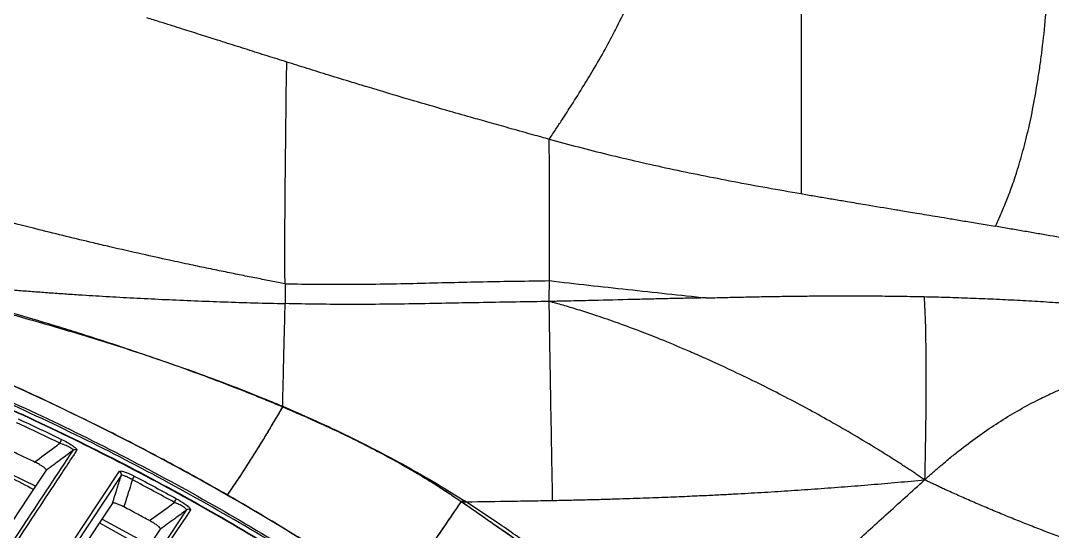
# Model space of a CAD drawing. Extents: x 0 to 84, y -21 to 126.
# Drawn here: x 17.33 to 25.87, y 21.66 to 25.89 of the extents above; entities that cross this region are included whole.
import ezdxf

# ---------------------------------------------------------------- set-up
doc = ezdxf.new("R2010")
doc.units = 0
doc.header["$MEASUREMENT"] = 0
doc.layers.add('1', color=4, linetype='Continuous')

# ---------------------------------------------------------------- blocks, each defined once
blk = doc.blocks.new('PRODIGY')
at = {"layer": '1', "color": 3, "linetype": 'Continuous', "lineweight": 25}
for p, q in [((18.7242, 22.9982), (18.7267, 22.9973)), ((19.4987, 22.6953), (19.4988, 22.6974)), ((17.0448, 22.2355), (17.455, 22.0369)), ((21.0114, 21.9104), (20.9753, 21.9099)), ((21.2954, 21.7216), (21.0114, 21.9104)), ((17.9815, 21.7316), (18.3767, 21.5122)), ((18.0028, 21.7638), (18.4003, 21.548))]:
    blk.add_line(p, q, dxfattribs=at)
at = {"layer": '1', "color": 3, "linetype": 'Continuous', "lineweight": 25, "flags": 128}
for points in [[(17.2238, 21.6868), (17.2608, 21.7429), (17.3934, 21.9436), (17.5417, 22.1682)], [(17.352, 20.9545), (17.3578, 20.9632), (17.381, 20.9984), (17.4738, 21.139), (17.8447, 21.701), (18.1473, 22.1594)], [(18.162, 22.124), (18.0324, 21.9276), (17.7732, 21.5347), (17.367, 20.9189)], [(18.0894, 21.895), (17.974, 21.7201), (17.7679, 21.4078)], [(17.9087, 20.6341), (18.0349, 20.8253), (18.2871, 21.2078), (18.703, 21.8383)], [(18.7355, 21.84), (18.7297, 21.8313), (18.7067, 21.7963), (18.6144, 21.6564), (18.2451, 21.0967), (17.941, 20.6359)], [(18.1651, 21.1917), (18.2782, 21.3631), (18.4871, 21.6796)]]:
    blk.add_lwpolyline(points, dxfattribs=at)
at = {"layer": '1', "color": 3, "linetype": 'Continuous', "lineweight": 25}
for centre, radius, start, end in [((17.4368, 22.5062), 0.2458, 332.16257, 340.28714), ((17.7808, 22.308), 0.0299, 62.79316, 126.14636), ((18.1334, 22.1329), 0.03, 342.76556, 62.29808), ((18.0007, 22.2313), 0.291, 330.61578, 337.45427), ((18.3188, 22.067), 0.3284, 329.71545, 335.76501), ((18.7206, 21.8141), 0.0299, 60.05015, 125.97021)]:
    blk.add_arc(centre, radius, start, end, dxfattribs=at)
for points, knots in [([(21.7063, 24.9097), (21.7247, 24.9376), (21.7595, 24.9904), (21.8087, 25.0656), (21.8519, 25.1319), (21.9128, 25.2265), (21.989, 25.3473), (22.0858, 25.5075), (22.178, 25.6692), (22.2714, 25.8459), (22.359, 26.0285), (22.444, 26.2277), (22.5215, 26.4368), (22.5929, 26.665), (22.6549, 26.9076), (22.7074, 27.1699), (22.7494, 27.4507), (22.7753, 27.6976), (22.7918, 27.9041), (22.8021, 28.0583), (22.8113, 28.2214), (22.8167, 28.33), (22.8197, 28.3888)], [0, 0, 0, 0, 0.0379, 0.071659, 0.101281, 0.126774, 0.197409, 0.259145, 0.328925, 0.392059, 0.459482, 0.521458, 0.585386, 0.644711, 0.704714, 0.762145, 0.819371, 0.878579, 0.907353, 0.9385, 0.966652, 1, 1, 1, 1]), ([(23.7919, 28.3488), (23.7919, 28.2316), (23.7919, 28.115), (23.7919, 27.8842), (23.7919, 27.77), (23.7919, 27.5453), (23.7919, 27.4349), (23.7919, 27.2191), (23.7919, 27.1138), (23.7919, 26.9093), (23.7918, 26.8101), (23.7918, 26.6183), (23.7918, 26.5257), (23.7918, 26.3467), (23.7918, 26.2604), (23.7918, 26.0935), (23.7917, 26.0129), (23.7917, 25.857), (23.7917, 25.7816), (23.7917, 25.6354), (23.7917, 25.5646), (23.7916, 25.3587), (23.7916, 25.2297), (23.7915, 24.9867), (23.7915, 24.8727), (23.7914, 24.7114), (23.7914, 24.6592), (23.7914, 24.5575), (23.7914, 24.5079), (23.7914, 24.4592)], [0, 0, 0, 0, 0.0625, 0.0625, 0.125, 0.125, 0.1875, 0.1875, 0.25, 0.25, 0.3125, 0.3125, 0.375, 0.375, 0.4375, 0.4375, 0.5, 0.5, 0.5625, 0.5625, 0.625, 0.625, 0.75, 0.75, 0.875, 0.875, 0.9375, 0.9375, 1, 1, 1, 1]), ([(25.4009, 24.1884), (25.4084, 24.2047), (25.4234, 24.2376), (25.4459, 24.288), (25.4683, 24.3402), (25.4907, 24.3944), (25.5236, 24.478), (25.5667, 24.5982), (25.6179, 24.7648), (25.6661, 24.9503), (25.7105, 25.1538), (25.7439, 25.3396), (25.7682, 25.4985), (25.7906, 25.6635), (25.8153, 25.8842), (25.8388, 26.1732), (25.8555, 26.4872), (25.8648, 26.8257), (25.8664, 27.1254), (25.864, 27.375), (25.8605, 27.5672), (25.8553, 27.7633), (25.8497, 27.9277), (25.8445, 28.0602), (25.8403, 28.1597), (25.8357, 28.2624), (25.8324, 28.3321), (25.8307, 28.3674)], [0, 0, 0, 0, 0.024102, 0.048416, 0.072933, 0.097642, 0.122529, 0.183247, 0.245922, 0.307858, 0.369335, 0.430874, 0.461316, 0.491735, 0.552509, 0.613663, 0.6756, 0.738146, 0.801988, 0.83455, 0.867226, 0.899891, 0.933345, 0.94927, 0.965694, 0.982607, 1, 1, 1, 1]), ([(19.5328, 25.5491), (19.5058, 25.5576), (19.4519, 25.5746), (19.3708, 25.6002), (19.2894, 25.626), (19.2076, 25.6519), (19.1254, 25.6781), (19.0427, 25.7043), (18.9403, 25.7369), (18.8159, 25.7764), (18.6903, 25.8163), (18.5792, 25.8514), (18.4813, 25.8822), (18.4117, 25.904), (18.375, 25.9155)], [0, 0, 0, 0, 0.071203, 0.142429, 0.213753, 0.285237, 0.356925, 0.428845, 0.501011, 0.623131, 0.750835, 0.824101, 0.907236, 1, 1, 1, 1]), ([(19.5181, 23.7129), (19.4801, 23.7201), (19.4021, 23.735), (19.2819, 23.7584), (19.1553, 23.7835), (19.0223, 23.8104), (18.8828, 23.8391), (18.7281, 23.8716), (18.5452, 23.9109), (18.3212, 23.9604), (18.1114, 24.0083), (17.8265, 24.0752), (17.5079, 24.1529), (17.0912, 24.2599), (16.6921, 24.3677), (16.2755, 24.486), (15.8688, 24.607), (15.4557, 24.7357), (15.051, 24.8675), (14.6445, 25.0055), (14.246, 25.1465), (13.9154, 25.268), (13.6558, 25.3661), (13.4632, 25.4402), (13.2733, 25.5144), (13.1477, 25.5645), (13.0854, 25.5893)], [0, 0, 0, 0, 0.01755, 0.036079, 0.055593, 0.076098, 0.097601, 0.120108, 0.147685, 0.182259, 0.22382, 0.244884, 0.314237, 0.371553, 0.438203, 0.49964, 0.565368, 0.627644, 0.692424, 0.754575, 0.818112, 0.879523, 0.910219, 0.940534, 0.970463, 1, 1, 1, 1]), ([(21.7063, 24.9097), (21.6855, 24.9154), (21.6402, 24.9277), (21.567, 24.948), (21.4829, 24.9714), (21.3686, 25.0035), (21.2327, 25.0418), (21.0636, 25.0898), (20.8593, 25.1481), (20.6145, 25.2189), (20.3864, 25.2863), (20.2065, 25.3405), (20.0519, 25.3876), (19.8857, 25.4388), (19.7051, 25.4951), (19.5887, 25.5316), (19.5328, 25.5491)], [0, 0, 0, 0, 0.028239, 0.061452, 0.099638, 0.142797, 0.217507, 0.28543, 0.374614, 0.498773, 0.623701, 0.691289, 0.748977, 0.838869, 0.922553, 1, 1, 1, 1]), ([(21.7063, 24.9097), (21.7863, 24.888), (21.8666, 24.8666), (22.0285, 24.8248), (22.1102, 24.8042), (22.2757, 24.7638), (22.3594, 24.744), (22.529, 24.705), (22.6149, 24.686), (22.7888, 24.6486), (22.8767, 24.6304), (23.054, 24.5947), (23.1436, 24.5772), (23.3251, 24.5427), (23.4171, 24.5257), (23.603, 24.4921), (23.6969, 24.4756), (23.7914, 24.4592)], [0, 0, 0, 0, 0.125, 0.125, 0.25, 0.25, 0.375, 0.375, 0.5, 0.5, 0.625, 0.625, 0.75, 0.75, 0.875, 0.875, 1, 1, 1, 1]), ([(23.7914, 24.4592), (23.8094, 24.456), (23.8454, 24.4498), (23.8997, 24.4405), (23.9541, 24.4312), (24.0086, 24.4219), (24.0632, 24.4126), (24.1178, 24.4034), (24.2052, 24.3887), (24.3552, 24.3636), (24.5044, 24.3388), (24.6229, 24.3191), (24.6837, 24.309), (24.755, 24.2971), (24.8367, 24.2835), (24.9288, 24.2682), (25.0315, 24.251), (25.1449, 24.2319), (25.2691, 24.2109), (25.3558, 24.1961), (25.4009, 24.1884)], [0, 0, 0, 0, 0.034369, 0.068766, 0.103181, 0.137599, 0.172011, 0.206405, 0.240773, 0.336536, 0.487925, 0.519182, 0.556863, 0.600934, 0.651368, 0.70815, 0.771297, 0.840885, 0.91708, 1, 1, 1, 1]), ([(31.0279, 23.9466), (31.0126, 23.9422), (30.9765, 23.9319), (30.9045, 23.9116), (30.8115, 23.8858), (30.7018, 23.8568), (30.5896, 23.8292), (30.4739, 23.8033), (30.3145, 23.7717), (30.1289, 23.7422), (29.9106, 23.7179), (29.714, 23.703), (29.517, 23.6945), (29.3199, 23.6918), (29.0913, 23.6943), (28.8585, 23.7035), (28.6249, 23.7184), (28.3667, 23.7391), (28.0318, 23.7732), (27.6137, 23.8258), (27.1857, 23.8879), (26.7454, 23.958), (26.3761, 24.0202), (26.0759, 24.0718), (25.8898, 24.104), (25.7406, 24.1299), (25.6291, 24.1492), (25.5156, 24.1687), (25.4394, 24.1818), (25.4009, 24.1884)], [0, 0, 0, 0, 0.01491, 0.035286, 0.070376, 0.105192, 0.139661, 0.173719, 0.207315, 0.272976, 0.316568, 0.358249, 0.398246, 0.432749, 0.466815, 0.517332, 0.546588, 0.575851, 0.634382, 0.692898, 0.753126, 0.812849, 0.875238, 0.905984, 0.937417, 0.95263, 0.96813, 0.98392, 1, 1, 1, 1]), ([(19.4987, 22.6912), (19.479, 22.6995), (19.4395, 22.7162), (19.3802, 22.7408), (19.3209, 22.7651), (19.2615, 22.7892), (19.2021, 22.8129), (19.1426, 22.8364), (19.0483, 22.8732), (18.8894, 22.9339), (18.5971, 23.0412), (18.2335, 23.1668), (17.8954, 23.2765), (17.6304, 23.3593), (17.4165, 23.4243), (17.1969, 23.489), (17.0114, 23.5421), (16.8542, 23.5861), (16.7153, 23.6242), (16.5764, 23.6616), (16.4377, 23.6981), (16.2991, 23.734), (16.2067, 23.7572), (16.1605, 23.7688)], [0, 0, 0, 0, 0.017937, 0.035873, 0.053809, 0.071744, 0.089677, 0.107608, 0.125536, 0.174816, 0.25095, 0.388485, 0.501093, 0.553863, 0.625921, 0.692786, 0.750681, 0.792257, 0.833821, 0.875376, 0.916923, 0.958463, 1, 1, 1, 1]), ([(16.1605, 23.7688), (16.1973, 23.7646), (16.2714, 23.7562), (16.3833, 23.7441), (16.4966, 23.7322), (16.6114, 23.7205), (16.7277, 23.7091), (16.8454, 23.6979), (16.9646, 23.687), (17.0853, 23.6765), (17.2074, 23.6662), (17.3309, 23.6563), (17.4559, 23.6467), (17.5824, 23.6374), (17.7104, 23.6285), (17.8708, 23.6179), (18.065, 23.6061), (18.2944, 23.5934), (18.5291, 23.5819), (18.7692, 23.5716), (19.0146, 23.5625), (19.2653, 23.5545), (19.4342, 23.5504), (19.5195, 23.5483)], [0, 0, 0, 0, 0.032997, 0.066417, 0.100262, 0.134531, 0.169223, 0.20434, 0.239881, 0.275846, 0.312234, 0.349047, 0.386283, 0.423943, 0.462027, 0.500535, 0.567185, 0.635404, 0.705191, 0.776545, 0.849465, 0.923951, 1, 1, 1, 1]), ([(16.1191, 23.7504), (16.2633, 23.7153), (16.5534, 23.6447), (16.9896, 23.5314), (17.4248, 23.4119), (17.8565, 23.2851), (18.289, 23.1495), (18.5772, 23.0493), (18.7242, 22.9982)], [0, 0, 0, 0, 0.164903, 0.331566, 0.500109, 0.664942, 0.829071, 1, 1, 1, 1]), ([(19.5181, 23.7129), (19.6095, 23.7111), (19.7008, 23.7097), (19.8834, 23.708), (19.9747, 23.7078), (20.2484, 23.7091), (20.4306, 23.7126), (20.7951, 23.7211), (20.9774, 23.726), (21.2511, 23.7315), (21.3424, 23.7331), (21.5251, 23.7358), (21.6164, 23.737), (21.7078, 23.7385)], [0, 0, 0, 0, 0.125, 0.125, 0.25, 0.25, 0.5, 0.5, 0.75, 0.75, 0.875, 0.875, 1, 1, 1, 1]), ([(21.7078, 23.7385), (21.9241, 23.7127), (22.1404, 23.6888), (22.5732, 23.6419), (22.7897, 23.6189), (23.0061, 23.5956)], [0, 0, 0, 0, 0.5, 0.5, 1, 1, 1, 1]), ([(23.0061, 23.5956), (22.9642, 23.5947), (22.8797, 23.5931), (22.7519, 23.5903), (22.6219, 23.5873), (22.4897, 23.5842), (22.2926, 23.5794), (22.0746, 23.574), (21.8579, 23.5691), (21.7496, 23.5669), (21.7061, 23.566)], [0, 0, 0, 0, 0.096659, 0.19498, 0.294976, 0.396647, 0.500004, 0.750002, 0.89968, 1, 1, 1, 1]), ([(23.0061, 23.5956), (23.0541, 23.5968), (23.1508, 23.5992), (23.2968, 23.6025), (23.4448, 23.6055), (23.5946, 23.608), (23.7463, 23.6102), (23.9078, 23.6118), (24.0789, 23.6128), (24.2596, 23.6128), (24.4419, 23.6118), (24.6257, 23.6096), (24.7488, 23.6071), (24.8106, 23.6059)], [0, 0, 0, 0, 0.079859, 0.160771, 0.242737, 0.325754, 0.409824, 0.494945, 0.594186, 0.694309, 0.795316, 0.897212, 1, 1, 1, 1]), ([(24.8106, 23.6059), (24.8424, 23.6051), (24.9061, 23.6037), (25.0018, 23.601), (25.0978, 23.5979), (25.194, 23.5945), (25.2904, 23.5907), (25.387, 23.5866), (25.4839, 23.582), (25.581, 23.577), (25.6784, 23.5717), (25.776, 23.5659), (25.8738, 23.5598), (25.9719, 23.5532), (26.0702, 23.5463), (26.3633, 23.5245), (26.8568, 23.4804), (27.4314, 23.4171), (27.8963, 23.3614), (28.2436, 23.3185), (28.5941, 23.2748), (28.8822, 23.2393), (29.1111, 23.2118), (29.2787, 23.1922), (29.4496, 23.1726), (29.6237, 23.1534), (29.801, 23.1346), (29.9815, 23.1164), (30.1652, 23.0989), (30.2888, 23.088), (30.3511, 23.0826)], [0, 0, 0, 0, 0.017146, 0.034337, 0.051573, 0.068855, 0.086182, 0.103556, 0.120976, 0.138443, 0.155956, 0.173517, 0.191124, 0.208779, 0.226482, 0.244232, 0.367217, 0.49351, 0.555869, 0.619608, 0.682092, 0.746238, 0.775986, 0.8063, 0.83718, 0.868622, 0.900627, 0.933192, 0.966316, 1, 1, 1, 1]), ([(24.8106, 23.6059), (24.8152, 23.5401), (24.8188, 23.4581), (24.8239, 23.2627), (24.8254, 23.1494), (24.8263, 22.8937), (24.8257, 22.7513), (24.8221, 22.4398), (24.8192, 22.2706), (24.8152, 22.0885)], [0, 0, 0, 0, 0.25, 0.25, 0.5, 0.5, 0.75, 0.75, 1, 1, 1, 1]), ([(24.9853, 16.8656), (24.9579, 16.9004), (24.8262, 17.0678), (24.5806, 17.3603), (24.2488, 17.7424), (23.9076, 18.1153), (23.5591, 18.4787), (23.2031, 18.8324), (22.839, 19.1772), (22.4665, 19.5134), (22.0858, 19.8408), (21.6976, 20.1587), (21.3017, 20.4673), (20.8983, 20.7665), (20.4888, 21.0552), (20.0735, 21.333), (19.6524, 21.6005), (19.2236, 21.8586), (18.7873, 22.1072), (18.3441, 22.3459), (17.8943, 22.5745), (17.4387, 22.7926), (16.9776, 23), (16.5116, 23.1959), (16.0772, 23.3678), (15.7965, 23.469), (15.674, 23.5132)], [0, 0, 0, 0, 0.011485, 0.055191, 0.09892, 0.142563, 0.186037, 0.229267, 0.272434, 0.315784, 0.359064, 0.402315, 0.445576, 0.488876, 0.532236, 0.575136, 0.61813, 0.661301, 0.704623, 0.748072, 0.791621, 0.835242, 0.878906, 0.922585, 0.96624, 1, 1, 1, 1]), ([(24.9834, 16.8663), (24.8048, 17.0844), (24.4475, 17.5208), (23.8783, 18.1478), (23.2861, 18.7534), (22.6633, 19.3398), (22.0106, 19.9056), (21.3281, 20.449), (20.6236, 20.9637), (19.9239, 21.4315), (19.2323, 21.855), (18.5522, 22.2374), (17.8555, 22.5959), (17.1427, 22.9287), (16.4157, 23.2377), (15.9223, 23.4202), (15.6756, 23.5114)], [0, 0, 0, 0, 0.073061, 0.146185, 0.219308, 0.292368, 0.367557, 0.442815, 0.518073, 0.593262, 0.660587, 0.727938, 0.795264, 0.863501, 0.931763, 1, 1, 1, 1]), ([(19.4987, 22.6912), (19.501, 22.7893), (19.5032, 22.8828), (19.5073, 23.0571), (19.5093, 23.138), (19.5128, 23.2843), (19.5144, 23.3497), (19.5173, 23.4628), (19.5185, 23.5104), (19.5195, 23.5483)], [0, 0, 0, 0, 0.25, 0.25, 0.5, 0.5, 0.75, 0.75, 1, 1, 1, 1]), ([(21.7061, 23.5661), (21.6149, 23.5644), (21.5238, 23.5629), (21.3415, 23.5599), (21.2503, 23.5583), (20.9766, 23.5532), (20.7939, 23.5494), (20.4285, 23.5432), (20.2458, 23.541), (19.9726, 23.5414), (19.8817, 23.542), (19.7003, 23.5445), (19.6098, 23.5463), (19.5195, 23.5483)], [0, 0, 0, 0, 0.125, 0.125, 0.25, 0.25, 0.5, 0.5, 0.75, 0.75, 0.875, 0.875, 1, 1, 1, 1]), ([(24.8152, 22.0885), (24.8041, 22.096), (24.7819, 22.1112), (24.7482, 22.1338), (24.7141, 22.1566), (24.6794, 22.1795), (24.6443, 22.2025), (24.6087, 22.2256), (24.5726, 22.2489), (24.5361, 22.2722), (24.499, 22.2956), (24.4615, 22.319), (24.3729, 22.3739), (24.2285, 22.461), (24.0328, 22.5738), (23.8318, 22.6846), (23.6381, 22.787), (23.437, 22.8886), (23.2394, 22.9843), (23.0572, 23.0684), (22.9266, 23.1263), (22.7897, 23.1855), (22.6412, 23.2474), (22.4447, 23.3247), (22.2604, 23.3929), (22.1119, 23.4439), (22.0089, 23.4774), (21.944, 23.4978), (21.8814, 23.5168), (21.8209, 23.5345), (21.7626, 23.5509), (21.7247, 23.5611), (21.7061, 23.5661)], [0, 0, 0, 0, 0.010868, 0.0218662, 0.0329946, 0.0442533, 0.0556425, 0.067162, 0.0788119, 0.0905922, 0.1025029, 0.1145441, 0.1267156, 0.1875976, 0.2526559, 0.3127034, 0.3779789, 0.4358944, 0.5027959, 0.5650521, 0.6089352, 0.6272362, 0.695851, 0.7514482, 0.8169988, 0.8756107, 0.8978909, 0.9195485, 0.9405858, 0.9610052, 0.9808092, 1, 1, 1, 1]), ([(21.7346, 21.9176), (21.7329, 22.0062), (21.7313, 22.0947), (21.7281, 22.2697), (21.7266, 22.3562), (21.722, 22.6099), (21.7192, 22.771), (21.7141, 23.063), (21.7119, 23.1938), (21.7093, 23.3585), (21.7085, 23.4082), (21.7071, 23.496), (21.7065, 23.5341), (21.7061, 23.5661)], [0, 0, 0, 0, 0.125, 0.125, 0.25, 0.25, 0.5, 0.5, 0.75, 0.75, 0.875, 0.875, 1, 1, 1, 1]), ([(24.9061, 16.6644), (24.732, 16.8794), (24.3836, 17.3095), (23.8288, 17.928), (23.2483, 18.5288), (22.64, 19.1084), (22.0055, 19.6659), (21.3546, 20.1924), (20.6892, 20.6875), (20.0096, 21.1526), (19.3106, 21.5911), (18.5948, 22.0012), (17.8653, 22.3816), (17.1215, 22.7321), (16.3639, 23.0556), (15.848, 23.2458), (15.5901, 23.3409)], [0, 0, 0, 0, 0.071541, 0.143112, 0.214652, 0.287314, 0.360008, 0.432669, 0.503348, 0.574028, 0.64519, 0.716352, 0.787028, 0.857704, 0.928852, 1, 1, 1, 1]), ([(15.5907, 23.345), (15.5907, 23.345), (15.8364, 23.2222), (16.3674, 23.074), (17.118, 22.7344), (17.8649, 22.3882), (18.595, 22.0063), (19.3103, 21.597), (20.009, 21.1588), (20.6898, 20.693), (21.4001, 20.1655), (22.1313, 19.5649), (22.8847, 18.9027), (23.5793, 18.1524), (24.3338, 17.5656), (24.5747, 16.6664), (24.9097, 16.6664), (24.9097, 16.6664)], [0, 0, 0, 0, 0, 0.070883, 0.141825, 0.212766, 0.283648, 0.354542, 0.425497, 0.496451, 0.567344, 0.653765, 0.740348, 0.826987, 0.913575, 1, 1, 1, 1, 1]), ([(24.9069, 16.7358), (24.9069, 16.7358), (24.7595, 17.0306), (24.2508, 17.4804), (23.6143, 18.2304), (22.9005, 18.9206), (22.1667, 19.5845), (21.4426, 20.1752), (20.7387, 20.7007), (20.06, 21.1667), (19.3637, 21.6057), (18.6509, 22.0163), (17.9233, 22.3997), (17.1789, 22.7484), (16.4307, 23.0898), (15.9018, 23.2426), (15.6565, 23.3652), (15.6565, 23.3652)], [0, 0, 0, 0, 0, 0.085737, 0.171625, 0.257558, 0.343437, 0.429167, 0.50049, 0.571873, 0.643256, 0.71458, 0.785905, 0.857288, 0.928672, 1, 1, 1, 1, 1]), ([(15.6591, 23.3812), (15.9151, 23.2859), (16.4271, 23.0952), (17.1823, 22.7706), (17.9269, 22.4177), (18.6571, 22.0348), (19.3703, 21.6242), (20.0671, 21.1856), (20.7475, 20.7186), (21.4085, 20.2251), (22.0476, 19.7073), (22.6639, 19.1664), (23.2615, 18.5991), (23.8383, 18.0053), (24.3955, 17.3878), (24.7457, 16.9583), (24.9207, 16.7437)], [0, 0, 0, 0, 0.071117, 0.142234, 0.213812, 0.285389, 0.356511, 0.427632, 0.499232, 0.570832, 0.641816, 0.71283, 0.783815, 0.855866, 0.927947, 1, 1, 1, 1]), ([(18.7267, 22.9973), (18.8558, 22.9497), (19.1142, 22.8544), (19.3705, 22.7483), (19.4987, 22.6953)], [0, 0, 0, 0, 0.499769, 1, 1, 1, 1]), ([(18.7267, 22.9973), (18.8596, 22.949), (19.1183, 22.8549), (19.3743, 22.7489), (19.4988, 22.6974)], [0, 0, 0, 0, 0.513612, 1, 1, 1, 1]), ([(24.8152, 22.0885), (24.8248, 22.0972), (24.8442, 22.1147), (24.8737, 22.1409), (24.9036, 22.1671), (24.934, 22.1933), (24.9799, 22.2323), (25.0405, 22.2826), (25.1424, 22.3638), (25.2698, 22.4591), (25.4253, 22.5644), (25.5831, 22.6602), (25.7112, 22.7294), (25.8081, 22.7775), (25.8722, 22.8078), (25.9377, 22.8373), (26.0048, 22.8661), (26.0502, 22.8843), (26.073, 22.8934)], [0, 0, 0, 0, 0.025506, 0.051283, 0.077329, 0.103642, 0.13022, 0.195592, 0.258324, 0.386542, 0.508961, 0.630546, 0.754988, 0.80216, 0.850242, 0.89924, 0.949158, 1, 1, 1, 1]), ([(19.4987, 22.6953), (19.4833, 22.6687), (19.4505, 22.6121), (19.3989, 22.5251), (19.3421, 22.4309), (19.2807, 22.3311), (19.2152, 22.2269), (19.1469, 22.1216), (19.0863, 22.0302), (19.0511, 21.981), (19.0377, 21.9622)], [0, 0, 0, 0, 0.093952, 0.199816, 0.317728, 0.447526, 0.588698, 0.740348, 0.901187, 1, 1, 1, 1]), ([(19.0404, 21.9607), (19.042, 21.963), (19.0532, 21.9789), (19.1088, 22.0595), (19.2109, 22.2147), (19.3535, 22.4434), (19.4512, 22.6102), (19.4987, 22.6912)], [0, 0, 0, 0, 0.012292, 0.082583, 0.397012, 0.70717, 1, 1, 1, 1]), ([(19.4987, 22.6953), (19.538, 22.6785), (19.6153, 22.6454), (19.729, 22.5951), (19.8447, 22.5427), (19.9658, 22.4862), (20.0883, 22.427), (20.2025, 22.3698), (20.2974, 22.3205), (20.3751, 22.2789), (20.4377, 22.2446), (20.4944, 22.2129), (20.5488, 22.1817), (20.6044, 22.1491), (20.6612, 22.1149), (20.7236, 22.0765), (20.7877, 22.0359), (20.852, 21.994), (20.9141, 21.9528), (20.9555, 21.9247), (20.9773, 21.91)], [0, 0, 0, 0, 0.077131, 0.151775, 0.223949, 0.305821, 0.39182, 0.468002, 0.534444, 0.583086, 0.625484, 0.661662, 0.699075, 0.737279, 0.77628, 0.81712, 0.867526, 0.911202, 0.953338, 1, 1, 1, 1]), ([(20.9773, 21.9059), (20.9652, 21.9141), (20.9415, 21.9302), (20.8928, 21.9629), (20.8298, 22.0046), (20.7506, 22.0555), (20.633, 22.1284), (20.485, 22.215), (20.2998, 22.316), (20.1105, 22.4127), (19.9494, 22.4902), (19.8205, 22.5497), (19.7242, 22.5932), (19.6157, 22.6412), (19.539, 22.6739), (19.4987, 22.6912)], [0, 0, 0, 0, 0.026037, 0.050717, 0.104251, 0.160162, 0.218051, 0.350159, 0.465552, 0.594386, 0.730646, 0.786191, 0.849565, 0.920818, 1, 1, 1, 1]), ([(19.4988, 22.6974), (19.5818, 22.6615), (19.7518, 22.5881), (20.0084, 22.4679), (20.2655, 22.3396), (20.5228, 22.202), (20.7711, 22.0603), (20.9336, 21.959), (21.0114, 21.9104)], [0, 0, 0, 0, 0.160361, 0.328308, 0.500403, 0.666114, 0.839905, 1, 1, 1, 1]), ([(17.6542, 22.3914), (17.5944, 22.4202), (17.4749, 22.4777), (17.3546, 22.5335), (17.2944, 22.5614)], [0, 0, 0, 0, 0.5000241, 1, 1, 1, 1]), ([(17.3078, 22.5936), (17.368, 22.5657), (17.4886, 22.5098), (17.6083, 22.4521), (17.6682, 22.4233)], [0, 0, 0, 0, 0.4999771, 1, 1, 1, 1]), ([(12.8722, 22.5437), (13.1457, 22.4703), (13.693, 22.3234), (14.5021, 22.0606), (15.3007, 21.7674), (16.0942, 21.4379), (16.8809, 21.0722), (17.6591, 20.6696), (18.4199, 20.2346), (19.1544, 19.7726), (19.8619, 19.285), (20.5423, 18.7737), (21.2012, 18.2352), (21.8433, 17.6649), (22.4669, 17.0625), (23.0702, 16.4285), (23.6463, 15.7699), (24.1799, 15.1045), (24.6751, 14.4365), (24.9747, 13.9874), (25.1246, 13.7627)], [0, 0, 0, 0, 0.055117, 0.110282, 0.165446, 0.220563, 0.277281, 0.334051, 0.390822, 0.44754, 0.502626, 0.557759, 0.612892, 0.667978, 0.724669, 0.781412, 0.838155, 0.894846, 0.947382, 1, 1, 1, 1]), ([(25.0037, 13.6726), (24.8548, 13.8954), (24.5567, 14.3415), (24.0691, 14.9985), (23.549, 15.6474), (22.9936, 16.284), (22.4127, 16.8977), (21.8014, 17.4929), (21.1594, 18.0677), (20.4872, 18.6203), (19.7922, 19.1444), (19.0827, 19.6341), (18.3601, 20.0894), (17.6263, 20.5108), (16.876, 20.902), (16.1033, 21.2655), (15.3087, 21.5996), (14.493, 21.9023), (13.6662, 22.1731), (13.1068, 22.3238), (12.8271, 22.3992)], [0, 0, 0, 0, 0.05254, 0.105163, 0.16025, 0.215385, 0.27052, 0.325608, 0.382294, 0.439032, 0.495771, 0.552457, 0.607575, 0.662741, 0.717907, 0.773025, 0.829743, 0.886512, 0.943282, 1, 1, 1, 1]), ([(18.8545, 20.0404), (18.6957, 20.139), (18.3781, 20.3361), (17.8914, 20.6157), (17.3974, 20.8831), (16.788, 21.1916), (16.0577, 21.5292), (15.1987, 21.8795), (14.3228, 22.1949), (13.726, 22.3704), (13.4273, 22.4582)], [0, 0, 0, 0, 0.09401, 0.18802, 0.282312, 0.376605, 0.531648, 0.687008, 0.843335, 1, 1, 1, 1]), ([(18.8556, 20.042), (18.7547, 20.1049), (18.527, 20.2471), (18.1512, 20.4695), (17.7277, 20.7079), (17.2819, 20.9445), (16.8303, 21.1704), (16.3735, 21.3851), (15.9115, 21.5887), (15.4449, 21.7809), (14.9741, 21.9614), (14.5003, 22.1298), (14.0248, 22.2852), (13.6669, 22.3931), (13.468, 22.4489), (13.4284, 22.46)], [0, 0, 0, 0, 0.059778, 0.135039, 0.219619, 0.304256, 0.388922, 0.473592, 0.558239, 0.642899, 0.727545, 0.811958, 0.895952, 0.979302, 1, 1, 1, 1]), ([(17.4439, 22.2359), (17.4978, 22.2758), (17.5679, 22.3276), (17.638, 22.3794), (17.6542, 22.3914)], [0, 0, 0, 0, 0.768922, 1, 1, 1, 1]), ([(17.7631, 22.3321), (17.7634, 22.3331), (17.7642, 22.3361), (17.7551, 22.345), (17.731, 22.3594), (17.6954, 22.376), (17.668, 22.3862), (17.6542, 22.3914)], [0, 0, 0, 0, 0.096144, 0.28868, 0.51036, 0.753757, 1, 1, 1, 1]), ([(17.6682, 22.4233), (17.6843, 22.4151), (17.7165, 22.3988), (17.7579, 22.3733), (17.7855, 22.3522), (17.7958, 22.3397), (17.7948, 22.3359), (17.7944, 22.3346)], [0, 0, 0, 0, 0.239326, 0.479099, 0.702509, 0.900519, 1, 1, 1, 1]), ([(16.9688, 21.1285), (17.013, 21.1954), (17.1455, 21.3962), (17.4104, 21.7976), (17.6309, 22.1317), (17.7631, 22.3321)], [0, 0, 0, 0, 0.1667168, 0.5001505, 1, 1, 1, 1]), ([(17.7944, 22.3346), (17.7925, 22.3316), (17.7828, 22.317), (17.7422, 22.2554), (17.5795, 22.0091), (17.3244, 21.6227), (17.1001, 21.2829), (16.9998, 21.1311)], [0, 0, 0, 0, 0.007315, 0.036575, 0.153617, 0.621783, 1, 1, 1, 1]), ([(17.4439, 22.2359), (17.4114, 22.2514), (17.3381, 22.2863), (17.2645, 22.3205), (17.2236, 22.3395)], [0, 0, 0, 0, 0.4445355, 1, 1, 1, 1]), ([(17.7631, 22.3321), (17.7296, 22.3073), (17.6558, 22.2527), (17.582, 22.198), (17.5417, 22.1682)], [0, 0, 0, 0, 0.454038, 1, 1, 1, 1]), ([(17.5417, 22.1682), (17.5418, 22.1701), (17.5419, 22.1741), (17.5302, 22.1853), (17.5109, 22.1992), (17.4836, 22.2157), (17.4598, 22.2283), (17.4461, 22.2349), (17.4439, 22.2359)], [0, 0, 0, 0, 0.176855, 0.353494, 0.536159, 0.736507, 0.958466, 1, 1, 1, 1]), ([(17.0292, 22.2118), (17.0318, 22.2106), (17.1702, 22.1486), (17.3045, 22.0779), (17.4363, 22.0085)], [0, 0, 0, 0, 0.019205, 1, 1, 1, 1]), ([(18.1473, 22.1594), (18.15, 22.1608), (18.1553, 22.1637), (18.1787, 22.1589), (18.2105, 22.1477), (18.2427, 22.1335), (18.2626, 22.1232), (18.2694, 22.1197)], [0, 0, 0, 0, 0.218895, 0.437794, 0.658434, 0.882485, 1, 1, 1, 1]), ([(18.0894, 21.895), (18.1027, 21.9368), (18.1269, 22.0132), (18.1511, 22.0895), (18.162, 22.124)], [0, 0, 0, 0, 0.548179, 1, 1, 1, 1]), ([(18.2543, 22.0885), (18.2491, 22.0915), (18.2341, 22.1002), (18.2098, 22.1125), (18.1858, 22.1224), (18.1681, 22.1271), (18.164, 22.125), (18.162, 22.124)], [0, 0, 0, 0, 0.118066, 0.3429004, 0.5636984, 0.7820951, 1, 1, 1, 1]), ([(18.2543, 22.0885), (18.2375, 22.0355), (18.2138, 21.9607), (18.1901, 21.886), (18.1833, 21.8642)], [0, 0, 0, 0, 0.709286, 1, 1, 1, 1]), ([(18.6023, 21.9014), (18.5445, 21.933), (18.4289, 21.9962), (18.3125, 22.0577), (18.2543, 22.0885)], [0, 0, 0, 0, 0.500025, 1, 1, 1, 1]), ([(18.2694, 22.1197), (18.3278, 22.0889), (18.4445, 22.0272), (18.5603, 21.9639), (18.6182, 21.9322)], [0, 0, 0, 0, 0.4999776, 1, 1, 1, 1]), ([(21.7346, 21.9176), (21.781, 21.9186), (21.8719, 21.9204), (22.0056, 21.9236), (22.1336, 21.9269), (22.256, 21.9305), (22.3727, 21.9342), (22.4836, 21.938), (22.5886, 21.9419), (22.6877, 21.9457), (22.7809, 21.9496), (22.8682, 21.9534), (22.9496, 21.9571), (23.0249, 21.9606), (23.0943, 21.964), (23.1577, 21.9673), (23.2151, 21.9703), (23.325, 21.9762), (23.4894, 21.9855), (23.7103, 21.9994), (23.9313, 22.0145), (24.1524, 22.0309), (24.3734, 22.0487), (24.5943, 22.0677), (24.7415, 22.0816), (24.8152, 22.0885)], [0, 0, 0, 0, 0.045109, 0.088439, 0.12996, 0.169644, 0.20747, 0.243419, 0.277477, 0.309629, 0.339868, 0.368183, 0.394569, 0.419019, 0.441529, 0.462095, 0.480715, 0.497386, 0.569065, 0.640806, 0.712593, 0.784413, 0.856258, 0.928121, 1, 1, 1, 1]), ([(23.5978, 20.9753), (23.6479, 21.0215), (23.7481, 21.1142), (23.8991, 21.2532), (24.0509, 21.3925), (24.2493, 21.5741), (24.504, 21.8062), (24.7082, 21.9915), (24.8152, 22.0885)], [0, 0, 0, 0, 0.123884, 0.248283, 0.373192, 0.498607, 0.737371, 1, 1, 1, 1]), ([(26.5835, 21.4038), (26.5785, 21.4051), (26.5684, 21.4077), (26.5529, 21.4117), (26.5371, 21.4159), (26.5209, 21.4203), (26.5045, 21.4248), (26.4878, 21.4295), (26.4708, 21.4344), (26.4535, 21.4394), (26.4359, 21.4446), (26.418, 21.45), (26.3731, 21.4636), (26.298, 21.4874), (26.1554, 21.5352), (25.9644, 21.6034), (25.765, 21.6794), (25.6003, 21.7448), (25.4787, 21.7943), (25.3577, 21.8446), (25.2384, 21.8956), (25.1232, 21.9459), (25.0349, 21.9855), (24.9741, 22.0133), (24.9385, 22.0297), (24.9049, 22.0454), (24.8732, 22.0605), (24.8435, 22.0747), (24.8244, 22.084), (24.8152, 22.0885)], [0, 0, 0, 0, 0.011406, 0.022874, 0.034406, 0.045999, 0.057654, 0.06937, 0.081145, 0.09298, 0.104872, 0.116821, 0.128827, 0.194143, 0.261493, 0.392099, 0.528966, 0.594338, 0.659642, 0.723395, 0.784994, 0.845555, 0.900953, 0.919934, 0.937945, 0.954971, 0.970996, 0.986008, 1, 1, 1, 1]), ([(18.1833, 21.8642), (18.173, 21.8694), (18.1524, 21.8798), (18.1244, 21.8911), (18.103, 21.8972), (18.0923, 21.8976), (18.0901, 21.8956), (18.0894, 21.895)], [0, 0, 0, 0, 0.2275976, 0.4552558, 0.6809659, 0.9030861, 1, 1, 1, 1]), ([(18.3963, 21.7501), (18.4475, 21.7877), (18.5162, 21.8381), (18.5849, 21.8886), (18.6023, 21.9014)], [0, 0, 0, 0, 0.745749, 1, 1, 1, 1]), ([(18.703, 21.8383), (18.7033, 21.8394), (18.704, 21.8424), (18.6955, 21.8517), (18.6733, 21.8668), (18.6406, 21.8845), (18.6151, 21.8957), (18.6023, 21.9014)], [0, 0, 0, 0, 0.101753, 0.29962, 0.520909, 0.759248, 1, 1, 1, 1]), ([(18.6182, 21.9322), (18.6332, 21.9236), (18.6632, 21.9064), (18.7014, 21.88), (18.7272, 21.8582), (18.7369, 21.8453), (18.7359, 21.8414), (18.7355, 21.84)], [0, 0, 0, 0, 0.235022, 0.470393, 0.693031, 0.895394, 1, 1, 1, 1]), ([(20.9754, 21.9071), (20.9286, 21.8384), (20.8351, 21.7009), (20.6991, 21.5012), (20.5735, 21.3168), (20.4799, 21.1795), (20.436, 21.1153), (20.4232, 21.0966)], [0, 0, 0, 0, 0.226791, 0.453568, 0.680336, 0.907109, 1, 1, 1, 1]), ([(20.4251, 21.0954), (20.4353, 21.1102), (20.4768, 21.1709), (20.5684, 21.3054), (20.6956, 21.492), (20.8337, 21.6948), (20.9288, 21.8346), (20.9763, 21.9045)], [0, 0, 0, 0, 0.075019, 0.30626, 0.537497, 0.768742, 1, 1, 1, 1]), ([(20.9763, 21.9059), (21.1003, 21.9075), (21.2239, 21.9093), (21.4129, 21.9122), (21.4765, 21.9132), (21.6048, 21.9153), (21.6696, 21.9164), (21.7346, 21.9176)], [0, 0, 0, 0, 0.5, 0.5, 0.75, 0.75, 1, 1, 1, 1]), ([(20.9773, 21.91), (21.2074, 21.7506), (21.6641, 21.4342), (22.1043, 21.0952), (22.3226, 20.9269)], [0, 0, 0, 0, 0.503812, 1, 1, 1, 1]), ([(22.3226, 20.9229), (22.2955, 20.944), (22.2436, 20.9846), (22.1688, 21.0425), (22.1007, 21.0948), (22.0394, 21.1416), (21.9849, 21.1829), (21.9373, 21.2188), (21.8966, 21.2493), (21.8631, 21.2744), (21.8366, 21.2942), (21.8173, 21.3085), (21.8052, 21.3175), (21.7323, 21.3716), (21.5955, 21.472), (21.4137, 21.6025), (21.2534, 21.7155), (21.1157, 21.8114), (21.0234, 21.8744), (20.9773, 21.9059)], [0, 0, 0, 0, 0.061912, 0.118642, 0.170177, 0.216494, 0.257564, 0.293357, 0.323846, 0.349006, 0.368816, 0.38326, 0.392326, 0.396007, 0.546537, 0.697855, 0.798781, 0.899591, 1, 1, 1, 1]), ([(18.3963, 21.7501), (18.3637, 21.7677), (18.2928, 21.8061), (18.2217, 21.8439), (18.1833, 21.8642)], [0, 0, 0, 0, 0.4604147, 1, 1, 1, 1]), ([(18.703, 21.8383), (18.6703, 21.8143), (18.5983, 21.7614), (18.5264, 21.7085), (18.4871, 21.6796)], [0, 0, 0, 0, 0.454287, 1, 1, 1, 1]), ([(12.3063, 21.714), (12.6266, 21.6334), (13.2674, 21.4722), (14.2122, 21.1697), (15.1495, 20.8209), (16.0752, 20.4205), (16.9866, 19.9697), (17.8142, 19.5061), (18.5613, 19.0407), (19.2324, 18.5834), (19.8841, 18.099), (20.5214, 17.5835), (21.1423, 17.0366), (21.7454, 16.4585), (22.3235, 15.8556), (22.8457, 15.2627), (23.3159, 14.6849), (23.7387, 14.1255), (24.1434, 13.5515), (24.3959, 13.1567), (24.5222, 12.9592)], [0, 0, 0, 0, 0.064318, 0.128678, 0.192996, 0.258873, 0.324795, 0.390672, 0.443264, 0.495903, 0.548541, 0.601134, 0.655263, 0.709442, 0.763621, 0.817751, 0.863195, 0.908639, 0.95432, 1, 1, 1, 1]), ([(18.4871, 21.6796), (18.4872, 21.6816), (18.4874, 21.6857), (18.4759, 21.6978), (18.4568, 21.7129), (18.4297, 21.7312), (18.4079, 21.7435), (18.3963, 21.7501)], [0, 0, 0, 0, 0.18473, 0.369265, 0.559286, 0.764504, 1, 1, 1, 1]), ([(22.7952, 20.6589), (22.7265, 20.7046), (22.5845, 20.7991), (22.3753, 20.9452), (22.1703, 21.0917), (21.9722, 21.2353), (21.79, 21.3678), (21.6145, 21.4951), (21.454, 21.6103), (21.3457, 21.6863), (21.2954, 21.7216)], [0, 0, 0, 0, 0.1346578, 0.2783379, 0.4164269, 0.5458352, 0.6775736, 0.7841218, 0.8996359, 1, 1, 1, 1])]:
    blk.add_open_spline(points, degree=3, knots=knots, dxfattribs=at)
for points in [[(19.5181, 23.7129), (19.5149, 24.1784), (19.5211, 24.8205), (19.5328, 25.5491)], [(21.7078, 23.7385), (21.7106, 24.0646), (21.7098, 24.4618), (21.7063, 24.9097)], [(19.5181, 23.7129), (19.5185, 23.6565), (19.519, 23.6016), (19.5195, 23.5483)], [(21.7061, 23.5661), (21.7067, 23.6224), (21.7073, 23.6799), (21.7078, 23.7385)]]:
    blk.add_open_spline(points, degree=3, dxfattribs=at)

msp = doc.modelspace()

# ---------------------------------------------------------------- block references
at = {"layer": '1'}
msp.add_blockref('PRODIGY', (0, 0), dxfattribs=at)

doc.saveas('drawing.dxf')
